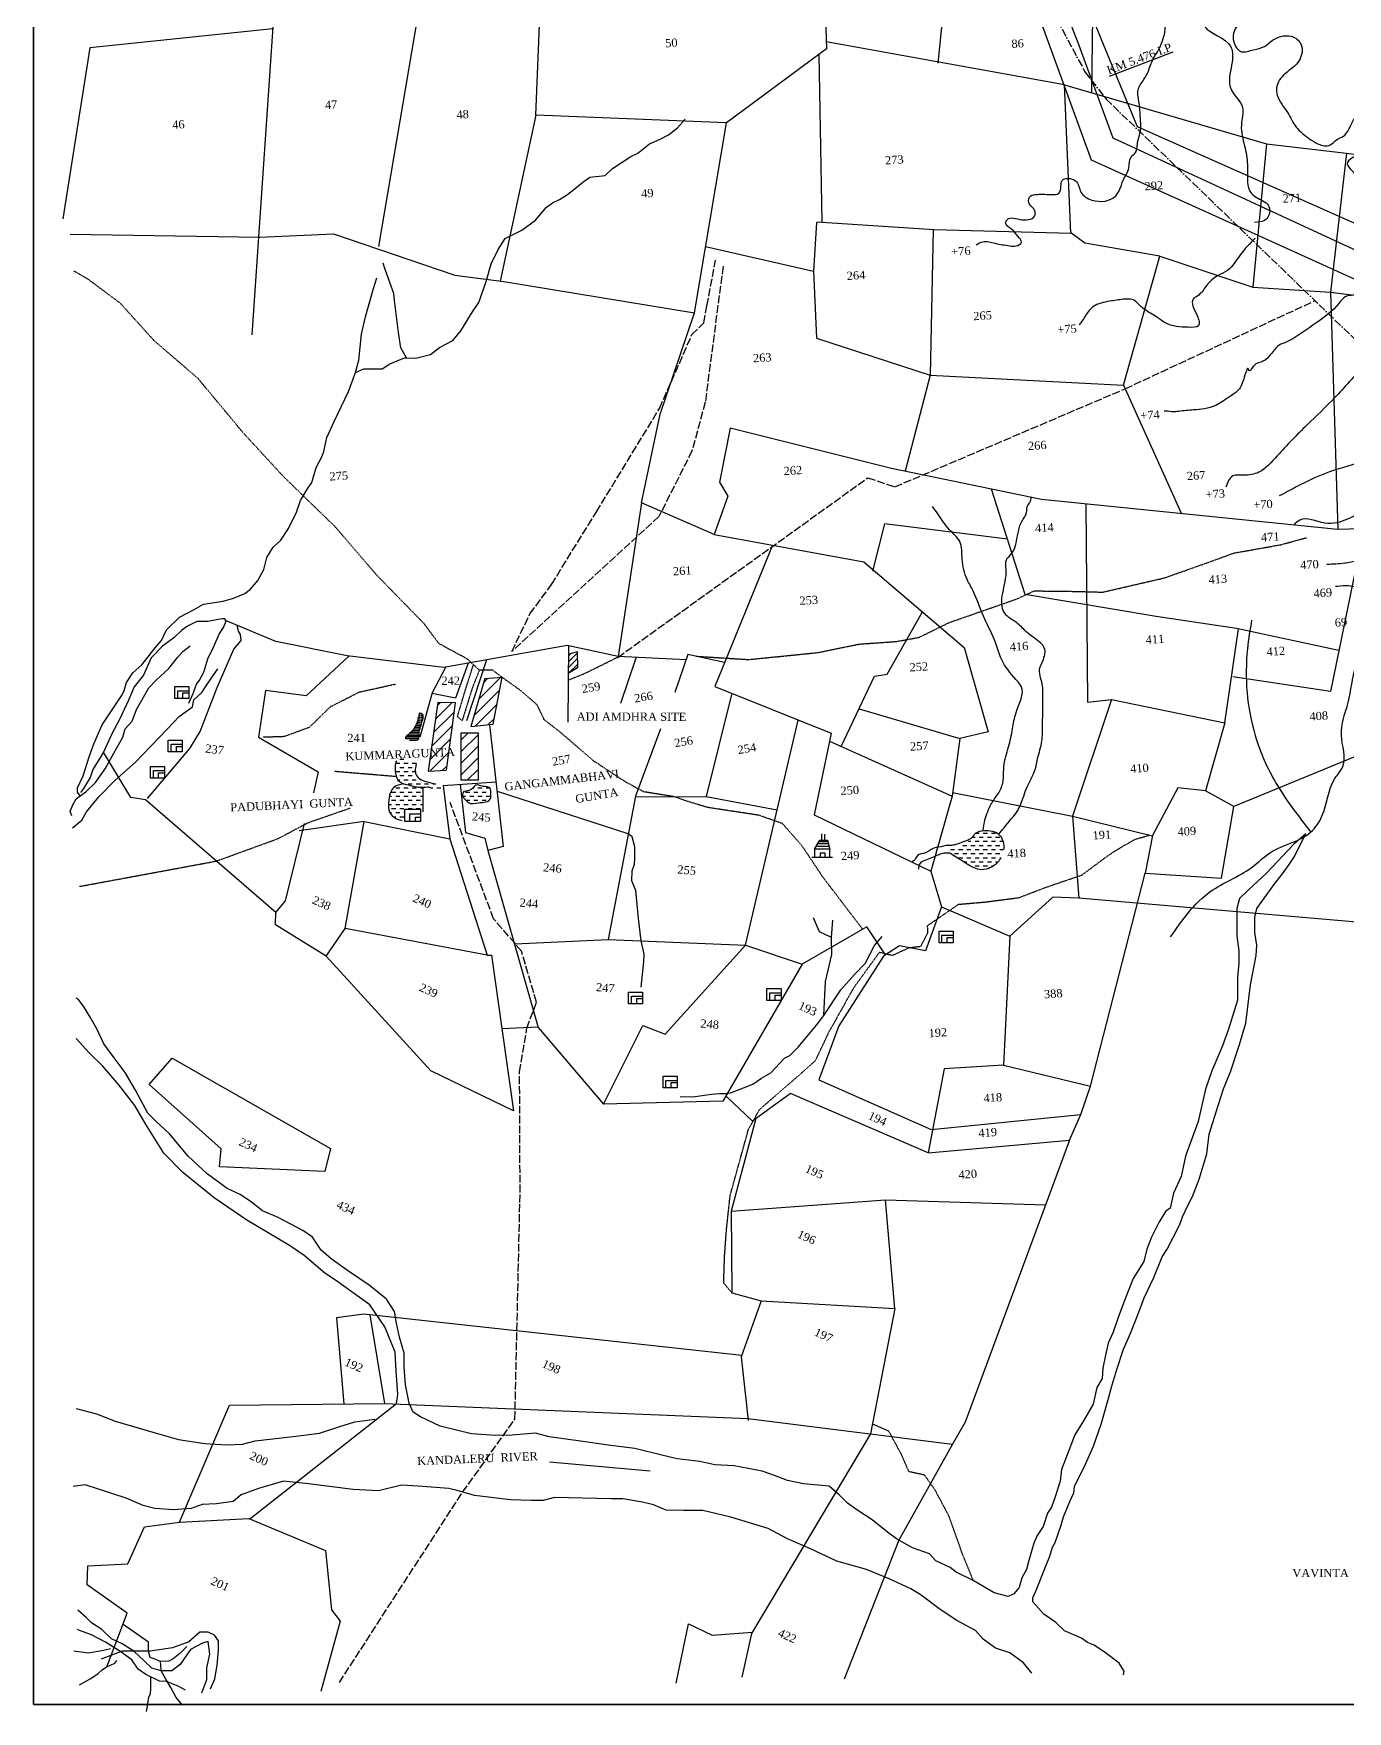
# Model space of a CAD drawing. Header units: millimetres. Extents: x 15 to 732, y 19 to 928.
# Drawn here: x 15 to 415, y 19 to 530 of the extents above; entities that cross this region are included whole.
import ezdxf

# ---------------------------------------------------------------- set-up
doc = ezdxf.new("R2010")
doc.units = ezdxf.units.MM
doc.header["$MEASUREMENT"] = 0
for name, pattern in [('ACAD_ISO02W100', [15, 12, -3]), ('ACAD_ISO07W100', [3, 0, -3]), ('ACAD_ISO11W100', [33, 12, -3, 12, -3, 0, -3])]:
    doc.linetypes.add(name, pattern=pattern)
for name, color, linetype in [('CARTTRACK', 30, 'ACAD_ISO02W100'), ('contour', 31, 'Continuous'), ('NALA', 4, 'Continuous'), ('SQUAREWELL', 5, 'Continuous'), ('SURVEY_BND', 7, 'Continuous'), ('SURVEY_NO', 7, 'Continuous'), ('VILLAGE_AREA', 1, 'Continuous'), ('WATER_BODY', 4, 'Continuous')]:
    doc.layers.add(name, color=color, linetype=linetype)
for name, color, linetype, lineweight in [('FOOTPATH', 150, 'ACAD_ISO07W100', 30), ('ROAD', 1, 'Continuous', 25), ('VILL_UNIT_AREA', 3, 'ACAD_ISO11W100', 25)]:
    doc.layers.add(name, color=color, linetype=linetype, lineweight=lineweight)
doc.styles.get("Standard").update_dxf_attribs({"font": 'times.ttf', "height": 1.3})
doc.dimstyles.get("Standard").update_dxf_attribs({"dimtxt": 1.3, "dimasz": 1, "dimexe": 0.18, "dimexo": 0.0625, "dimgap": 0.09, "dimtad": 0, "dimtih": 1, "dimtoh": 1, "dimdec": 0, "dimzin": 0, "dimdsep": 46, "dimtxsty": 'Standard', "dimcen": 300, "dimclrd": 5, "dimclre": 5, "dimclrt": 4, "dimadec": 0, "dimazin": 0, "dimtfac": 1, "dimtdec": 0, "dimtofl": 0, "dimtmove": 0, "dimatfit": 3, "dimfxl": 0, "dimtolj": 1, "dimtzin": 0, "dimarcsym": 0})

msp = doc.modelspace()

# ---------------------------------------------------------------- hatches: boundary and pattern name
at = {"layer": 'VILLAGE_AREA', "ltscale": 0.2}
h = msp.add_hatch(dxfattribs=at)
h.set_pattern_fill('ANSI31', color=256, scale=10, style=0)
h.paths.add_polyline_path([(180.15, 341.52), (177.53, 340.66), (177.48, 334.81), (180.31, 336.51)])
h = msp.add_hatch(dxfattribs=at)
h.set_pattern_fill('ANSI31', color=256, scale=20, style=0)
h.paths.add_polyline_path([(157.34, 333.69), (152.07, 333.3), (147.84, 318.69), (154.67, 319.43)])
h = msp.add_hatch(dxfattribs=at)
h.set_pattern_fill('ACAD_ISO05W100', color=256, scale=0.1, style=0)
h.set_pattern_definition([(0, (0, 0), (0, 0.5), [2.4, -0.3, 0.05, -0.3, 0.05, -0.3])])
edge = h.paths.add_edge_path()
edge.add_spline(control_points=[(132.15, 322.74), (131.72, 320.53), (131.17, 317.78), (126.51, 314.69), (132.73, 313.69), (131.9, 316.72), (132.43, 318), (132.69, 319.52), (133.27, 320.71), (133.48, 322.53), (132.61, 322.67), (132.15, 322.74)], knot_values=[0, 0, 0, 0, 6.904997, 8.613182, 12.559171, 14.591692, 15.897298, 16.790301, 19.144729, 20.174568, 21.366177, 21.366177, 21.366177, 21.366177], degree=3, periodic=0)
h = msp.add_hatch(dxfattribs=at)
h.set_pattern_fill('ANSI31', color=256, scale=20, style=0)
h.paths.add_polyline_path([(143.17, 325.93), (137.84, 325.97), (134.84, 305.06), (140.41, 305.37)])
h = msp.add_hatch(dxfattribs=at)
h.set_pattern_fill('ANSI31', color=256, scale=20, style=0)
h.paths.add_polyline_path([(150.03, 316.77), (144.93, 316.77), (144.93, 302.32), (150.03, 302.32)])
at = {"layer": 'WATER_BODY', "ltscale": 0.2}
h = msp.add_hatch(dxfattribs=at)
h.set_pattern_fill('DASH', color=256, scale=10, style=0)
edge = h.paths.add_edge_path()
edge.add_spline(control_points=[(139.47, 300.64), (139.38, 300.78), (135.44, 301.67), (131.05, 302.13), (130.88, 306.02), (131.62, 308.25), (128.43, 308.46), (125.6, 309.76), (124.84, 306.93), (124.89, 305.04), (125.25, 303.29), (126.18, 301.34), (128.67, 301.01), (131.55, 299.96), (133.77, 300.12), (135.17, 300.22), (135.9, 299.86), (137.09, 299.28), (139.4, 300.24), (139.49, 300.52)], knot_values=[35.003706, 35.003706, 35.003706, 35.003706, 35.983468, 44.286344, 45.864449, 47.282693, 50.287655, 52.899558, 55.096528, 57.124226, 58.914342, 60.402756, 63.239733, 65.632712, 69.75944, 69.75944, 69.75944, 72.392359, 74.08683, 74.08683, 74.08683, 74.08683], degree=3, periodic=0)
edge.add_line((139.49, 300.52), (139.47, 300.64))
h.paths.add_polyline_path([(109.12, 307.61), (142.98, 309.02), (142.82, 312.86), (108.96, 311.45)], flags=9)
h = msp.add_hatch(dxfattribs=at)
h.set_pattern_fill('DASH', color=256, scale=10, style=0)
edge = h.paths.add_edge_path()
edge.add_spline(control_points=[(145.67, 298.91), (146.71, 299.04), (148.2, 299.21), (149.39, 301.39), (151.16, 300.4), (152.53, 300.44), (154.14, 299.99), (153.9, 298.1), (153.92, 296.11), (151.86, 295.53), (149.8, 295.56), (147.26, 294.89), (146.19, 296.58), (145.18, 297.36), (145.4, 298.26), (145.59, 298.72), (145.67, 298.91)], knot_values=[0, 0, 0, 0, 2.941256, 4.236373, 6.329008, 7.558318, 8.61372, 10.704579, 12.232501, 14.18754, 15.931125, 18.937584, 20.597492, 21.565283, 22.415197, 23.06891, 23.06891, 23.06891, 23.06891], degree=3, periodic=0)
h = msp.add_hatch(dxfattribs=at)
h.set_pattern_fill('DASH', color=256, scale=10, style=0)
edge = h.paths.add_edge_path()
edge.add_spline(control_points=[(133.19, 300.11), (132.46, 300.1), (130.95, 300.18), (129.13, 300.84), (127.82, 301.09), (127.39, 301.22)], knot_values=[41.288047, 41.288047, 41.288047, 41.288047, 43.457824, 45.850803, 47.17531, 47.17531, 47.17531, 47.17531], degree=3, periodic=0)
edge.add_spline(control_points=[(127.39, 301.22), (126.25, 300.99), (124.54, 300.64), (122.98, 298.2), (122.85, 295.66), (122.64, 292.17), (125.15, 290.43), (126.72, 290.17), (127, 290.12)], knot_values=[0, 0, 0, 0, 3.296107, 4.951762, 8.228089, 10.919717, 14.897887, 15.736097, 15.736097, 15.736097, 15.736097], degree=3, periodic=0)
edge.add_line((127, 290.12), (127.76, 290.12))
edge.add_line((127.76, 290.12), (127.76, 293.52))
edge.add_line((127.76, 293.52), (132.53, 293.52))
edge.add_line((132.53, 293.52), (132.53, 292.75))
edge.add_line((132.53, 292.75), (133.19, 292.75))
edge.add_line((133.19, 292.75), (133.19, 300.11))
h = msp.add_hatch(dxfattribs=at)
h.set_pattern_fill('DASH', color=256, scale=10, style=0)
edge = h.paths.add_edge_path()
edge.add_spline(control_points=[(294.07, 282.35), (295.49, 282.39), (298.12, 282.48), (300.24, 284.69), (301.66, 286.75), (303.57, 287.05), (305.71, 287.05), (307.74, 286.7), (309.51, 284.87), (310.23, 282.18), (309.62, 279.4), (308.24, 277.37), (306.64, 276.02), (304.6, 275.08), (302.04, 275.03), (299.87, 276.25), (297.73, 277.45), (295.89, 279.05), (293.71, 279.83), (293.34, 281.75), (293.92, 282.23), (294.07, 282.35)], knot_values=[0, 0, 0, 0, 4.106504, 7.551552, 8.680279, 11.500798, 12.657555, 15.240864, 17.352966, 19.913096, 23.303643, 25.528572, 27.169538, 29.542678, 32.145381, 34.474552, 36.895909, 39.489355, 41.802675, 43.44633, 43.991386, 43.991386, 43.991386, 43.991386], degree=3, periodic=0)

# ---------------------------------------------------------------- linework, layer by layer
at = {"lineweight": 35, "ltscale": 0.2}
msp.add_lwpolyline([(14.8, 928.11), (731.79, 928.11), (731.79, 21.09), (14.8, 21.09)], close=True, dxfattribs=at)
at = {"layer": 'CARTTRACK', "ltscale": 0.2}
for p, q in [((219.69, 446.71), (222.31, 460.61)), ((224.59, 458.77), (219.15, 417.34)), ((218.71, 441.51), (219.69, 446.71)), ((346.94, 421.48), (404.66, 448.28)), ((215.13, 437.94), (218.71, 441.51)), ((205.24, 415.47), (215.13, 437.94)), ((276.87, 391.62), (346.94, 421.48)), ((186.04, 383.99), (205.24, 415.47)), ((219.15, 417.34), (215.13, 402.56)), ((215.13, 402.56), (205.08, 382.58)), ((192.59, 339.73), (268.6, 394.37)), ((268.6, 394.37), (276.87, 391.62)), ((172.4, 361.94), (186.04, 383.99)), ((205.08, 382.58), (160.34, 341.56)), ((165.83, 352.93), (172.4, 361.94)), ((160.34, 341.56), (165.83, 352.93)), ((154.76, 260.2), (141.54, 295.56)), ((163.24, 250.35), (154.76, 260.2)), ((167.82, 234.8), (163.24, 250.35)), ((164.91, 226.88), (167.82, 234.8)), ((162.68, 213.56), (164.91, 226.88)), ((162.83, 176.89), (162.68, 213.56)), ((161.25, 107.91), (162.83, 176.89)), ((145.34, 85.7), (161.25, 107.91)), ((107.84, 27.8), (145.34, 85.7))]:
    msp.add_line(p, q, dxfattribs=at)
at = {"layer": 'contour', "ltscale": 0.2}
for points in [[(301.62, 465.23), (303.61, 466.23), (307.36, 465.73), (311.79, 464.98), (313.72, 464.92), (315.35, 466.04), (314.29, 467.91), (312.35, 470.03), (310.54, 471.97), (310.98, 472.9), (315.6, 472.9), (319.53, 474.4), (319.09, 476.21), (317.59, 478.14), (318.22, 480.14), (319.65, 480.57), (324.27, 480.57), (326.71, 480.95), (327.39, 483.07), (327.71, 484.81), (331.82, 484.75), (333.45, 481.32), (336.82, 478.89), (344.08, 480.22), (345.21, 482.03), (346.33, 484.9), (348.02, 488.7), (348.7, 491.95), (350.08, 493.32), (350.64, 495.94), (351.63, 500.29), (351.51, 504.4), (351.2, 508.45), (350.82, 512.2), (352.63, 515.63), (353.88, 517.93), (355.45, 521.85), (356.76, 524.03), (357.89, 526.34), (358.63, 528.46), (359.07, 531.51), (355.26, 535.51), (352.71, 538.5), (351.27, 541.55), (351.33, 542.8), (351.84, 549.72), (350.65, 552.15), (349.4, 555.52), (348.03, 557.89), (346.28, 561.69), (346.47, 564.25), (347.59, 566.87), (349.4, 569.36), (351.52, 571.11), (353.08, 572.36), (353.08, 573.48), (350.96, 576.41), (350.39, 578.32), (350.39, 580.75), (350.95, 582.56), (352.58, 582.74), (352.64, 584.86), (351.08, 587.36), (347.39, 591.48), (345.46, 594.97), (346.08, 600.93), (347.64, 601.87), (348.45, 602.74)], [(367.35, 568.71), (363.76, 564.62), (363.76, 560.28), (369.34, 555.95), (374.42, 555.45), (380.87, 550.87), (380.87, 544.06), (376.8, 540.77), (374.07, 536.07), (371.1, 532.35), (378.41, 526.53), (379.05, 512.85), (382.64, 507.03), (382.27, 501.7), (383.26, 495.38), (384.13, 489.69), (384.13, 485.35), (384.75, 481.76), (388.32, 478.91), (390.2, 477.67), (390.58, 474.08), (389.34, 472.72), (386.24, 472.1)], [(383.42, 539.07), (381.42, 532.9), (379.76, 528.47), (382.29, 524.04), (385.94, 524.64), (389.33, 525.6), (391.77, 527.51), (394.2, 528.64), (397.51, 528.73), (400.38, 526.38), (399.86, 521.34), (395.6, 517.34), (392.99, 513.17), (393.17, 510.78), (396.39, 505.48), (399, 501.04), (403, 497.57), (405.7, 495.92), (409.26, 495.65), (411.26, 497.22), (413.35, 498.35), (414.66, 499.83), (416.31, 503.13), (417.27, 504.17), (419.35, 502.61), (419.88, 495.39), (416.92, 492.26), (414.57, 490.35), (417.54, 486.32), (421.55, 482.49), (426.24, 481.8), (429.46, 481.89), (431.55, 482.58), (434.84, 483.81), (437.64, 484.58), (441.99, 484.75), (443.9, 481.02), (438.08, 475.54), (436.37, 473.07), (436.45, 470.2), (437.76, 466.46), (432.99, 461.67), (430.8, 460.2), (428.71, 456.03), (422.88, 450.9), (419.75, 451.16), (417.57, 450.21), (413.9, 449.47), (411.9, 447.38), (405.81, 442.08), (398.5, 437.04), (396.07, 435.73), (393.8, 434.69), (391.19, 431.91), (388.85, 429.82), (385.97, 428.35), (384.58, 427.04), (384.46, 427.44), (382.98, 424.4), (381.15, 420.83), (378.63, 419.01), (374.46, 416.4), (371.06, 415.36), (367.76, 415.01), (363.23, 414.57), (361.49, 414.4), (359.49, 414.66), (358.8, 414.66)], [(386.44, 467.28), (381.8, 462.03), (378.07, 457.47), (375.19, 455.91), (371.73, 452.95), (369.29, 449.99), (367.62, 448.77), (368.83, 443.75), (369.22, 440.64), (366.1, 440.18), (362.52, 440.41), (358.94, 441.62), (356.2, 443.52), (354.07, 444.74), (352.32, 446.03), (351.1, 447.1), (349.81, 448.31), (347.98, 448.77), (346.31, 448.69), (342.2, 448.09), (337.24, 446.48), (334.88, 443.74), (333.74, 441.99), (332.9, 440.93)], [(473.55, 456.97), (471.53, 455.33), (466.27, 454.69), (461.68, 454.1), (460.27, 453.78), (456.01, 451.21), (452.93, 448.6), (450.6, 445.63), (447.61, 442.93), (443.6, 439.86), (434.95, 434.76), (431.52, 433.27), (425.92, 433.05), (419.64, 428.57), (410.67, 418.77), (402.29, 410.47), (393.17, 401.05), (387.57, 396.06), (382.94, 395.16), (379.65, 394.94), (377.56, 391.5)], [(507.21, 428.44), (499.82, 423.57), (494.55, 419.75), (490.26, 413.9), (487.02, 410.17), (482.33, 408.32), (479.63, 408.91), (477.85, 412.47), (477.39, 416.49), (474.69, 419.79), (472.71, 422.42), (470.33, 426.83), (466.44, 427.89), (459.36, 423.04), (450.19, 417.83), (441.29, 417.11), (432.9, 411.7), (421.08, 400.33), (410.6, 396.7), (398.78, 391.49), (393.83, 388.85)], [(514.42, 414.77), (498.97, 408.08), (495.06, 402.87), (494.69, 393.29), (499.26, 386.74), (504.47, 382.28), (504.57, 379.49), (501.4, 377.07), (495.72, 381.54), (485.58, 386.84), (473.66, 390.46), (467.15, 394.28), (459.98, 395.67), (456.26, 395.39), (443.19, 393.99), (436.12, 394.54), (432.02, 395.01), (420.84, 385.7), (414.6, 381.79), (407.71, 380.59), (400.04, 381.52), (398.25, 379.99)], [(408.31, 368.12), (413.73, 368.47), (417.55, 369.19), (421, 370.31), (423.6, 372.1), (425.27, 373.14), (428.04, 373.54), (430.23, 373.14), (433.4, 369.91), (436.58, 366.51), (439.46, 365.01), (440.67, 365.88), (443.5, 367.89), (446.44, 369.56), (451, 371.7), (457.88, 374.07), (461.11, 373.21), (468.67, 370.62), (472.97, 368.87), (477.12, 364.43), (479.89, 363.74), (481.39, 363.57), (483.46, 365.07), (484.62, 365.99), (488.83, 362.88), (497.02, 359.36), (503.62, 359.18), (508.12, 358.94), (512.45, 359.75), (512.39, 360.9), (511.18, 362.4), (509.74, 364.42), (510.89, 366.49), (513.31, 368.74), (517.01, 371.72), (518.22, 373.1), (518.8, 376.15), (519.38, 378.75), (520.47, 380.71), (522.26, 381.63), (524.8, 382.32), (527.22, 383.41), (527.51, 385.26), (528.15, 387.56)], [(360.76, 254.68), (372.83, 268.44), (385.24, 275.72), (391.73, 280.72), (403.34, 286.53), (406.78, 291.39), (410.76, 302.88), (413.15, 306.52), (412.7, 316.07), (414.75, 325.97), (417.14, 337), (418.4, 340.37), (422.49, 355.05), (427.45, 364.08), (429.45, 369.35), (430.91, 375.17), (431.65, 379.27)], [(536.72, 367.4), (532.77, 365.49), (521.29, 361.5), (516.73, 357.6), (522.18, 348.73), (524.96, 344.38), (524.8, 336.49), (524.88, 332.43), (522.36, 329.82), (518.53, 327.46), (513.8, 320.43), (510.38, 318.89), (506.72, 319.95), (502.08, 322.47), (495.32, 325.97), (491.82, 327.35), (489.54, 329.06), (490.44, 332.64), (491.09, 335.32), (490.03, 338.17), (488.07, 340.04), (482.52, 342.69), (478.36, 344.48), (477.14, 347), (476, 350.82), (473.32, 354.89), (471.2, 357.82), (467.45, 358.96), (460.94, 360.58), (456.59, 362.24), (450.98, 362.73), (445.85, 355.65), (438.84, 349.63), (433.47, 349.21), (429.53, 353.28), (422.29, 358.16), (416.91, 361.17), (410.89, 361.25)], [(385.4, 351.09), (384.13, 342.37), (386.49, 315.93), (392.86, 301.38), (403.41, 286.59)]]:
    msp.add_spline(points, degree=3, dxfattribs=at)
at = {"layer": 'FOOTPATH', "ltscale": 0.01}
for points in [[(267.07, 257.01), (255.1, 272.66), (248.56, 282.46), (242.64, 289.15), (235.48, 291.68), (219.87, 294.06), (213.82, 295.89), (209.7, 297.33), (200.43, 298.82), (194.76, 301.91), (185.15, 308.26), (174.65, 317.3), (170.18, 320.73), (168.04, 325.28), (163.06, 329.57), (157.34, 333.69), (154.47, 335.83), (150.43, 335.83), (146.82, 339.2), (138.15, 343.91), (133.6, 350), (119.33, 364.63), (106.61, 379.43), (90.9, 394.69), (78.61, 408.03), (64.87, 424.58), (51.38, 436.21), (41.25, 447.45), (31.18, 454.95), (27.06, 457.26)], [(216.39, 340.08), (232.38, 339.07), (253.56, 341.21), (265.97, 343.77), (277.32, 344.56), (284.22, 345.83), (293.42, 350.34), (313.93, 357.5), (319.24, 359.96), (331.24, 359.82), (340.12, 359.58), (358.92, 363.94), (371.7, 368.46), (379.99, 371.47), (394.27, 374.01), (402.05, 376.15)], [(150.43, 335.83), (148.33, 330.57), (145.2, 320.45), (143.78, 321.7), (145.94, 328.98), (148.63, 337.51)], [(177.46, 332.81), (182.76, 334.98), (188.14, 337.62), (193, 340.03)], [(84.51, 315.49), (91.14, 315.72), (98.79, 318.51), (105.12, 324.71), (113.9, 329.18), (124.93, 331.61)], [(125.28, 303.43), (106.4, 305)], [(28.83, 270.04), (54.83, 274.85), (70.42, 277.74), (89.31, 284.64), (98.35, 289.45), (111.17, 293.89)], [(227.24, 146.36), (224.77, 149.34), (225.05, 157.58), (225.62, 165.53), (226.74, 175.96), (232.31, 196.08), (235.73, 202.19), (246.7, 211.71), (252.71, 217.04), (256.86, 225.79), (264.35, 239.19), (272.21, 250.02), (276.14, 249.06), (281.15, 251.38), (284.79, 251.84), (286.87, 255.88), (286.82, 258.12), (296.26, 264.6), (304.12, 265.27), (314.62, 266.62), (322.62, 269.7), (333.79, 273.52), (341.96, 279.61), (346.23, 282.3), (350.16, 284.44), (354.35, 285.61)], [(300.7, 58.86), (297.48, 66.75), (293.27, 78.56), (289.06, 86.4), (285.89, 90.89), (281.12, 91.94), (278.85, 97.2), (275.04, 104.24), (270.02, 106.43)]]:
    msp.add_lwpolyline(points, dxfattribs=at)
at = {"layer": 'NALA', "ltscale": 0.2}
for p, q in [((152.07, 333.3), (157.34, 333.69)), ((134.84, 305.06), (140.41, 305.37)), ((49.79, 40.08), (42.03, 45.47))]:
    msp.add_line(p, q, dxfattribs=at)
for points in [[(28.99, 297.6), (28.18, 298.69), (28.18, 300.06), (29.92, 303.72), (31.69, 309.42), (33.1, 313.45), (35.64, 319.24), (39.49, 325.03), (41.81, 328.37), (42.39, 329.6), (43.1, 332.04), (44.97, 335.07), (47.75, 337.45), (51.82, 342.65), (53.75, 344.91), (55.24, 348.06), (59.23, 351.99), (61.36, 353.08), (63.62, 354.31), (66.46, 355.92), (72.52, 356.82), (75.68, 357.78), (79.1, 359.17), (80.84, 360.46), (83.03, 363.16), (84.9, 366.44), (85.81, 370.11), (87.74, 373.27), (90, 375.39), (92.33, 378.91), (94.78, 383.93), (96.07, 387.47), (97.94, 390.76), (99.42, 392.95), (100.79, 397.5), (102.59, 400.97), (103.17, 402.33), (104.01, 406.64), (106.27, 411.47), (110.65, 420.68), (112.72, 426.39), (115.24, 427.49), (119.04, 427.55), (120.91, 427.55), (123.23, 429.1), (127.62, 430.9), (131.16, 430.77), (135.61, 431.87), (138.32, 433.99), (142.38, 436.18), (144.77, 439.08), (148.32, 444.92), (150.32, 447.69), (152.51, 454.06), (153.99, 459.53), (156.19, 463.85), (158.25, 467.2), (163.36, 469.68), (167.48, 472.77), (170.9, 476.76), (172.71, 478.05), (174.83, 479.02), (176.96, 480.37), (178.7, 481.66), (181.93, 484.3), (184.05, 485.84), (188.73, 486.39), (190.92, 488.52), (193.88, 490.45), (196.53, 492.12), (198.65, 493.15), (202.2, 496.05), (205.49, 497.4), (207.94, 498.69), (210.71, 500.82), (213.1, 503.52)], [(128.22, 430.88), (126.55, 433.96), (125.84, 438.64), (124.57, 448.29), (124.46, 450.49), (123.19, 453.79), (121.6, 458.41), (121.16, 459.73)], [(112.72, 426.39), (113.75, 430.22), (114.61, 438.12), (115.78, 443.39), (116.69, 446.6), (118.24, 451.99), (119.26, 455.19)], [(62.08, 325.81), (63.32, 328.76), (64.38, 331.53), (65.21, 332.6), (66.63, 335.19), (67.81, 339.26), (69.64, 343.03), (71.3, 346.84), (72.6, 348.79), (73.3, 350.56), (73.13, 351.44), (72.3, 351.44), (70.94, 351.26), (67.81, 350.67), (66.81, 350.67), (64.51, 350.67), (61.67, 349.26), (59.84, 347.9), (57.47, 345.65), (54.06, 343.13), (50.59, 339.62), (48.22, 334.35), (45.41, 330.8), (43.8, 326.92), (40.98, 320.86), (38.7, 316.69), (36.05, 310.92), (32.82, 305.63), (32.03, 303.15), (29.96, 299.78), (29.13, 298.63)], [(26.4, 291.56), (25.95, 292.97), (26.81, 295.03), (27.77, 296.69), (28.99, 297.6), (30.7, 298.83), (33.6, 301.64), (36.58, 305.77), (39.24, 310.59), (42.01, 315.43), (42.71, 318.03), (44.78, 320.3), (46.11, 323.88), (49.83, 330.49), (52.23, 332.85), (55.92, 336.31), (58.57, 339.66), (60.22, 341.48), (62.46, 343.29)], [(26.63, 287.87), (29.52, 290.23), (30.94, 292.77), (34.71, 297.31), (39.56, 302.26), (45.82, 307.87), (50.49, 312.68), (55.51, 317.99), (59.11, 321.71), (63.13, 324.65), (63.55, 326.76), (66.03, 329), (67.27, 331.12), (69.22, 333.95), (70.88, 336.25)], [(401.93, 286.05), (398.22, 282.84), (389.88, 274.1), (384.47, 269.04), (381.71, 266.4), (380.87, 263.33), (380.93, 254.95), (381.55, 250.45), (381.55, 246.68), (381.09, 242.3), (381.15, 235.39), (378.33, 226.61), (376.58, 221.52), (373.26, 213.93), (371.4, 208.3), (369.09, 198.47), (365.26, 187.9), (363.97, 181.77), (361.6, 176.73), (360.64, 172.11), (359.24, 171.1), (357.15, 167.78), (354.95, 163.31), (353.49, 159.66), (352.58, 155.89), (349.32, 150.77), (346.72, 144.04), (344.75, 138.87), (343.29, 134.37), (341.71, 131), (340.92, 127.42), (340.13, 123.48), (339.91, 120.28), (338.33, 117.58), (337.15, 112.49), (334.22, 107.37), (331.57, 103.1), (329.26, 97.04), (327.57, 92.6), (327.12, 89.06), (325.65, 84.28), (324.52, 81.15), (323.34, 79.29), (321.99, 75.3), (320.18, 72.49), (319.17, 70.18), (317.64, 64.87), (316.86, 62.17), (315.51, 59.64), (314.66, 56.72), (313.03, 54.81), (311.28, 53.91), (307.06, 55.03), (300.7, 58.86), (295.52, 61.39), (293.66, 62.79), (289.29, 64.84), (287.43, 66.98), (282.19, 68.78), (277.35, 71.48), (274.65, 73.56), (269.97, 77.27), (265.24, 80.31), (262.43, 82.33), (259.89, 84.86), (256.91, 87.56), (249.05, 88.27), (244.15, 89.28), (240.21, 90.8), (236.49, 92.09), (227.93, 93.67), (222.13, 94.06), (217.52, 95.07), (210.62, 95.87), (205.95, 96.94), (197.78, 98.97), (189.67, 99.98), (181.17, 101.27), (171.71, 102.51), (167.54, 103.69), (160.31, 103.02), (155.46, 102.9), (148.09, 103.47), (144.3, 104.33), (138.56, 105.79), (132.48, 108.61), (130.34, 110.07), (129.1, 112.77), (127.92, 118.33), (127.58, 123.72), (127.58, 127.99), (126.12, 132.83), (125.27, 137.16), (124.6, 140.65), (122.17, 144.4), (116.87, 148.68), (110.29, 153.18), (105.39, 156.72), (102.29, 159.31), (99.67, 163.28), (96.75, 165.31), (89.2, 169.24), (84.47, 171.27), (81.15, 173.91), (77.64, 176.3), (73.7, 178.15), (67.67, 182.59), (61.87, 187.94), (56.13, 194.74), (52.12, 198.49), (49.58, 201.08), (45.81, 208.05), (42.66, 213.4), (39.32, 217.83), (36.22, 222.16), (34.08, 226.72), (32.06, 230.21), (30.25, 233.24), (28.51, 235.6), (27.78, 236.05)], [(199.67, 239.4), (200.43, 247.07), (200.59, 249.4), (199.71, 253.43), (198.82, 260.28), (198.02, 268.78), (196.81, 271.68), (196.97, 274.74), (197.61, 276.83), (197.77, 278.52), (197.77, 282.07), (196.97, 285.13), (195.68, 286.02)], [(346.37, 30.11), (346.67, 31.18), (345.06, 33.67), (340.91, 36.83), (337.49, 39.13), (335.44, 39.91), (333.59, 41.32), (328.49, 43.55), (325.8, 45.99), (322.19, 48.57), (319.7, 51.35), (318.83, 52.37), (318.87, 53.59), (319.9, 56.13), (322.73, 63.02), (324.05, 66.19), (324.83, 68.97), (325.66, 70.39), (327.37, 75.34), (328.2, 78.17), (330.1, 82.85), (331.28, 85.48), (331.47, 87.38), (334.85, 94.24), (337.29, 99.71), (339.68, 106.73), (342.22, 115.73), (342.76, 117.68), (344.32, 122.75), (346.42, 129.21), (348.67, 134.32), (351.11, 140.46), (352.67, 144.79), (355.65, 151.03), (358.19, 157.32), (359.7, 159.66), (363.56, 167.19), (364.34, 169.53), (365.9, 172.7), (367.42, 175.72), (369.47, 180.92), (371.77, 188.62), (372.45, 194.66), (375.28, 203.67), (376.8, 208.4), (378.95, 213.6), (381.73, 221.94), (383.59, 228.45), (385.05, 240.05), (386.77, 249.06), (387.01, 252.13), (386.42, 256.03), (386.42, 260.66), (386.96, 263.34), (389.8, 267.29), (392.48, 270.94), (394.77, 273.87), (396.87, 276.7), (398.49, 279.15), (400.05, 282.46), (401.93, 286.05)], [(257.58, 254.52), (253.91, 256.19), (252.07, 260.52), (252.07, 260.52)], [(255.22, 230.79), (255.74, 241.14), (257.66, 249.3), (257.58, 254.52), (257.99, 259.77)], [(211.5, 206.13), (215.35, 206.03), (221.06, 206.81), (223.54, 207.01), (225.88, 207.01), (227.12, 207.27), (230.78, 208.7), (233.68, 209.84), (236.3, 211.71), (239.1, 213.27), (243.24, 217.8), (244.87, 218.61), (245.53, 219.2), (247.4, 221.15), (253.03, 227.77), (255.22, 230.79), (260.44, 238.53), (264.56, 243.27), (267.85, 246.6), (269.31, 249.47), (270.66, 252.07), (273.01, 254.78)], [(125.24, 112.68), (125.64, 115.38), (125.1, 122.59), (124.82, 128.34), (121.72, 136.01), (117.15, 142.67), (106.63, 150.2), (103.43, 152.39), (97.12, 157.68), (92.65, 160.79), (79.72, 168.5), (69.76, 175.25), (60.25, 183.01), (54.41, 188.85), (48.82, 197.78), (45.62, 203.35), (40.77, 209.64), (35.93, 215.3), (31.73, 219.41), (27.8, 223.79)], [(27.75, 111.12), (33.97, 109.52), (39.63, 107.35), (51.79, 103.79), (58.86, 101.77), (66.89, 100.51), (73.4, 100.09), (78.36, 100.3), (82.18, 101.35), (93.78, 102.68), (101.82, 103.65), (107.97, 105.68), (112.59, 107.07), (118.6, 107.91)], [(318.55, 30.59), (316.01, 33.77), (311.8, 36.78), (307.5, 38.21), (303.69, 40.99), (301.38, 43.61), (295.66, 46.63), (290.65, 49.96), (284.85, 54.33), (281.67, 56.31), (275.15, 59.36), (268.24, 62.19), (259.22, 64.7), (251.15, 68.42), (244.19, 71.54), (238.34, 74.6), (226.99, 78.13), (218.42, 80.08), (212.51, 80.08), (207.28, 80.19), (203.38, 81.8), (200.04, 82.69), (194.08, 83.69), (190.41, 83.69), (173.29, 84.08), (169.84, 83.13), (166.27, 83.19), (159.87, 83.36), (149.01, 84.64), (143.66, 86.19), (141.1, 86.8), (131.82, 87.55), (126.76, 87.78), (119.74, 86.11), (112.05, 86.55), (98.47, 88.28), (90.89, 89), (83.29, 86.77), (77.95, 84.88), (75.55, 82.83), (70.49, 82.16), (66.14, 81.94), (62.72, 80.77), (57.49, 80.32), (51.75, 80.77), (48.19, 81.6), (42.96, 83.88), (34.6, 86.66), (30.48, 87.89), (26.86, 87.44)], [(66.03, 24.64), (67.51, 28.7), (67.51, 32.24), (68.46, 36.39), (67.94, 40.29), (66.2, 39.74), (62.51, 37.79), (59.37, 33.21), (56.91, 31.3), (53.59, 31.3), (50.79, 32.15), (48.5, 34.36), (45.34, 37.35), (41.73, 39.58), (38.5, 41.11), (35.57, 43.86), (32.43, 45.98), (30.82, 47.55), (28.31, 49.8)], [(61.08, 25.48), (58.77, 26.63), (55.3, 28.05), (53.15, 28.15), (49, 30.25), (46.64, 31.88), (44.75, 34.71), (41.06, 37.35), (36.65, 40.03), (32.4, 42.33), (28.82, 43.64), (28.14, 43.96)], [(68.63, 25.86), (69.93, 28.89), (70.62, 33.03), (71.05, 37.61), (71.05, 40.46), (69.84, 42.19), (67.94, 43.14), (65.43, 43.05), (62.06, 40.12), (57.04, 38.3), (50.29, 37.35), (46.23, 37.35), (41.73, 37.35), (35.42, 34.93)], [(27.09, 37.4), (31.5, 36.83), (36.12, 37.67), (38.23, 38.14)], [(61.45, 38.77), (59.35, 36.57), (57.25, 34.94), (55.93, 34.26), (53.46, 34.18), (51.47, 34.94), (50.31, 35.41), (50.31, 35.41), (49.74, 37.35), (49.74, 38.61), (49.74, 39.29), (49.79, 40.08)], [(28.82, 27.07), (31.98, 28.85), (34.34, 30.37), (35.76, 31.69), (36.91, 32.47), (38.17, 33.05), (39.49, 33.68), (40.17, 34.52)], [(60.13, 20.86), (58.24, 23.22), (56.56, 26.21), (55.04, 28.78), (53.59, 31.3), (53.52, 33.19), (53.46, 34.18)], [(49.21, 18.97), (49.53, 21.33), (49.89, 23.28), (50.42, 24.48), (50.52, 25.9), (50.52, 27.52), (50.49, 29.5)]]:
    msp.add_lwpolyline(points, dxfattribs=at)
for points in [[(308.44, 285.9), (312.83, 291.22), (314.35, 293.28), (314.95, 294.57), (315.81, 296.78), (316.8, 299.58), (319.6, 305.91), (320.3, 308.95), (321.59, 314.26), (321.76, 319.14), (321.88, 322.52), (321.88, 327.19), (321.7, 331.62), (321, 336.58), (321.82, 338.44), (322.23, 339.78), (322.58, 341.18), (322.11, 343.05), (320.77, 344.5), (316.74, 347.6), (313.94, 350.28), (311.19, 352.15), (310.32, 353.14), (310.72, 366.37), (310.83, 369.46), (312.49, 371.45), (313.64, 374.13), (314.34, 377.63), (315.45, 381.11), (316.91, 383.79), (317.32, 386.01), (318.02, 387), (318.31, 388.4)], [(303.72, 287), (304.26, 290.25), (305.1, 292.76), (306.83, 296.17), (308.93, 299.34), (309.89, 302.93), (310.01, 306.52), (311.45, 312.5), (312.64, 318), (313.72, 322.91), (315.28, 330.92), (314.32, 332.3), (309.77, 338.17), (307.14, 345.1), (303.78, 352.28), (300.67, 359.94), (298.88, 363.4), (297.32, 369.58), (296.6, 374.96), (293.49, 378.55), (289.89, 383.45), (288.34, 385.61)]]:
    msp.add_spline(points, degree=3, dxfattribs=at)
at = {"layer": 'ROAD', "ltscale": 0.2}
for p, q in [((288.08, 641.5), (332.49, 526.85)), ((296.72, 634.72), (339.53, 528.1)), ((336.72, 491.06), (313.19, 555.42)), ((332.49, 526.85), (343.22, 497.82)), ((339.53, 528.1), (350.58, 501.23)), ((350.58, 501.23), (463.22, 451.12)), ((343.22, 497.82), (499.07, 425.72)), ((378.83, 471.98), (336.72, 491.06)), ((490.31, 421.47), (378.83, 471.98))]:
    msp.add_line(p, q, dxfattribs=at)
at = {"layer": 'SQUAREWELL', "ltscale": 0.2}
for p, q in [((58.66, 329.58), (62.04, 329.58)), ((58.66, 327.26), (58.66, 329.58)), ((60.26, 328.9), (62.04, 328.9)), ((60.26, 327.26), (60.26, 328.9)), ((56.68, 313.29), (60.06, 313.29)), ((56.68, 310.97), (56.68, 313.29)), ((58.28, 312.61), (60.06, 312.61)), ((58.28, 310.97), (58.28, 312.61)), ((51.25, 305.27), (54.63, 305.27)), ((51.25, 302.95), (51.25, 305.27)), ((52.85, 304.59), (54.63, 304.59)), ((52.85, 302.95), (52.85, 304.59)), ((129.27, 292.09), (132.53, 292.09)), ((129.27, 289.74), (129.27, 292.09)), ((131.03, 291.13), (132.53, 291.13)), ((131.03, 289.74), (131.03, 291.13)), ((291.17, 255.16), (294.55, 255.16)), ((291.17, 252.85), (291.17, 255.16)), ((292.77, 254.48), (294.55, 254.48)), ((292.77, 252.85), (292.77, 254.48)), ((196.73, 236.61), (200.11, 236.61)), ((196.73, 234.29), (196.73, 236.61)), ((198.33, 235.93), (200.11, 235.93)), ((198.33, 234.29), (198.33, 235.93)), ((238.84, 237.64), (242.22, 237.64)), ((238.84, 235.32), (238.84, 237.64)), ((240.44, 236.96), (242.22, 236.96)), ((240.44, 235.32), (240.44, 236.96)), ((207.2, 211), (210.58, 211)), ((207.2, 208.69), (207.2, 211)), ((208.8, 210.32), (210.58, 210.32)), ((208.8, 208.69), (208.8, 210.32))]:
    msp.add_line(p, q, dxfattribs=at)
for points in [[(57.78, 330.86), (62.04, 330.86), (62.04, 327.26), (57.78, 327.26)], [(55.8, 314.57), (60.06, 314.57), (60.06, 310.97), (55.8, 310.97)], [(50.37, 306.55), (54.63, 306.55), (54.63, 302.95), (50.37, 302.95)], [(127.76, 293.52), (132.53, 293.52), (132.53, 289.74), (127.76, 289.74)], [(290.29, 256.44), (294.55, 256.44), (294.55, 252.85), (290.29, 252.85)], [(195.85, 237.89), (200.11, 237.89), (200.11, 234.29), (195.85, 234.29)], [(237.95, 238.92), (242.22, 238.92), (242.22, 235.32), (237.95, 235.32)], [(206.32, 212.29), (210.58, 212.29), (210.58, 208.69), (206.32, 208.69)]]:
    msp.add_lwpolyline(points, close=True, dxfattribs=at)
at = {"layer": 'SURVEY_BND', "ltscale": 0.2}
for p, q in [((290.06, 520.55), (296.29, 582.47)), ((89.36, 557.46), (81.18, 437.89)), ((255.28, 547.83), (256.01, 524.93)), ((87.65, 531.01), (31.95, 525.25)), ((131.63, 534.61), (119.77, 464.73)), ((167.59, 504.76), (168.79, 534.6)), ((336.98, 534.83), (336.64, 511.53)), ((328.46, 513.91), (255.95, 527)), ((31.95, 525.25), (23.66, 473.14)), ((256.01, 524.93), (225.58, 502.43)), ((253.77, 523.26), (254.63, 472.2)), ((330.41, 468.87), (328.46, 513.91)), ((328.46, 513.91), (389.97, 496.02)), ((167.59, 504.76), (156.79, 454.25)), ((225.58, 502.43), (167.59, 504.76)), ((215.86, 444.59), (225.58, 502.43)), ((389.97, 496.02), (385.76, 452.37)), ((389.97, 496.02), (414.29, 493.12)), ((414.29, 493.12), (409.41, 450.82)), ((414.29, 493.12), (435.4, 490.57)), ((253.05, 472.11), (252.15, 457.24)), ((254.63, 472.2), (253.05, 472.11)), ((254.63, 472.2), (288.85, 469.95)), ((288.53, 469.98), (287.55, 425.58)), ((288.85, 469.95), (330.53, 468.78)), ((25.99, 468.48), (83.61, 467.58)), ((83.61, 467.58), (106.05, 468.66)), ((106.05, 468.66), (142.95, 456.08)), ((219.24, 464.74), (252.15, 457.28)), ((334.64, 465.73), (330.41, 468.87)), ((357.52, 461.83), (334.64, 465.73)), ((346.45, 422.56), (357.52, 461.83)), ((357.52, 461.83), (385.76, 452.37)), ((142.95, 456.08), (157.85, 454.1)), ((252.15, 457.24), (252.97, 436.87)), ((157.85, 454.1), (215.86, 444.59)), ((385.76, 452.37), (409.41, 450.82)), ((409.41, 450.82), (411.63, 378.65)), ((409.41, 450.82), (431.8, 448.05)), ((205.44, 413.77), (215.86, 444.59)), ((252.97, 436.87), (287.55, 425.58)), ((287.55, 425.58), (279.99, 396.36)), ((287.55, 425.58), (346.45, 422.56)), ((346.45, 422.56), (364.06, 383.44)), ((199.73, 386.76), (205.44, 413.77)), ((226.74, 409.52), (223.46, 393.08)), ((275.87, 397.21), (226.74, 409.52)), ((321.42, 387.75), (275.87, 397.21)), ((226.07, 388.78), (221.86, 377.13)), ((223.46, 393.08), (226.07, 388.78)), ((316.5, 358.84), (306.3, 390.89)), ((199.73, 386.76), (192.66, 340.04)), ((221.86, 377.13), (199.73, 386.76)), ((411.51, 378.64), (321.42, 387.75)), ((334.99, 386.38), (335.43, 326.06)), ((273.74, 380.32), (270.08, 365.94)), ((311.14, 375.69), (273.74, 380.32)), ((419.54, 378.89), (409.38, 329.38)), ((461.65, 380.19), (411.51, 378.64)), ((221.86, 377.13), (267.46, 368.83)), ((239.67, 373.88), (222.09, 330.9)), ((267.46, 368.83), (297.9, 342.77)), ((356.36, 352.19), (316.5, 358.84)), ((274.56, 334.66), (285.31, 353.55)), ((88.51, 344.59), (73.22, 351)), ((77.17, 347.68), (76.75, 349.52)), ((77.77, 346.73), (77.17, 347.68)), ((380.81, 348.56), (356.36, 352.19)), ((377.2, 319.81), (381.41, 348.43)), ((411.94, 341.85), (380.81, 348.56)), ((70.63, 330.57), (75.74, 342.21)), ((75.74, 342.21), (78, 344.82)), ((78, 344.82), (77.77, 346.73)), ((110.24, 340.19), (88.51, 344.59)), ((177.19, 343.37), (139.58, 336.69)), ((192.66, 340.04), (177.19, 343.37)), ((177.56, 343.29), (177.35, 320.02)), ((297.9, 342.77), (305.23, 317.03)), ((110.7, 340.13), (97.71, 328.01)), ((139.58, 336.69), (110.24, 340.19)), ((147, 338.01), (143.14, 327.35)), ((152.6, 339), (146.56, 320.4)), ((213.35, 339.03), (192.66, 340.04)), ((198.17, 339.77), (193.42, 325.72)), ((213.91, 340.63), (209.87, 329.09)), ((225.06, 338.15), (213.91, 340.63)), ((140.26, 336.81), (136.07, 328.91)), ((260.55, 312.63), (270.64, 334)), ((270.64, 334), (274.56, 334.66)), ((409.38, 329.38), (379.68, 333.78)), ((65.52, 317.15), (70.63, 330.57)), ((85.41, 329.61), (83.21, 315.48)), ((97.71, 328.01), (85.41, 329.61)), ((136.07, 328.91), (132.37, 315.43)), ((143.14, 327.35), (136.03, 328.76)), ((227.25, 328.82), (219.43, 297.37)), ((222.09, 330.9), (257.44, 316.65)), ((342.73, 326.87), (330.88, 291.42)), ((335.43, 326.06), (342.73, 326.87)), ((342.73, 326.87), (377.2, 319.81)), ((463.07, 328.52), (380.01, 294.39)), ((265.95, 324.06), (296.67, 315.09)), ((62.31, 312.04), (65.52, 317.15)), ((153.55, 319.31), (157.72, 282.19)), ((205.55, 317.99), (197.94, 297.54)), ((231.37, 252.11), (247.47, 320.67)), ((257.44, 316.65), (252.32, 291.82)), ((305.23, 317.03), (296.67, 315.09)), ((377.2, 319.81), (371.33, 299.1)), ((49.45, 296.81), (62.31, 312.04)), ((83.21, 315.48), (101.41, 304.89)), ((256.95, 314.24), (294.27, 297.47)), ((296.67, 315.09), (294.27, 297.47)), ((44.38, 297.09), (36.05, 310.92)), ((101.41, 304.89), (100.01, 298.5)), ((155.52, 301.77), (139.47, 300.64)), ((48.84, 296.39), (44.38, 297.09)), ((88.49, 262.13), (48.84, 296.39)), ((139.47, 300.64), (141.5, 284.51)), ((144.59, 301), (146.19, 286.41)), ((195.68, 286.02), (155.92, 298.92)), ((197.94, 297.54), (189.64, 253.84)), ((197.9, 297.3), (219.43, 297.37)), ((219.43, 297.37), (241.06, 293.37)), ((294.27, 297.47), (287.76, 274.66)), ((294.43, 298.62), (330.88, 291.42)), ((362.93, 300.03), (355.25, 285.55)), ((371.33, 299.1), (362.93, 300.03)), ((380.01, 294.39), (371.33, 299.1)), ((252.32, 291.82), (287.76, 274.66)), ((330.88, 291.42), (355.22, 285.39)), ((330.88, 291.42), (332.81, 266.48)), ((376.19, 272.5), (380.01, 294.39)), ((91.44, 265.66), (97.26, 289.18)), ((115.38, 289.83), (95.57, 286.99)), ((109.57, 257.2), (115.38, 289.83)), ((115.38, 289.83), (141.5, 284.51)), ((146.19, 286.41), (152.1, 284.73)), ((141.5, 284.51), (152.8, 249.07)), ((152.1, 284.73), (153.04, 281.01)), ((157.72, 282.19), (153.03, 281.01)), ((153.04, 281.01), (168.29, 227.12)), ((355.25, 285.55), (353.06, 274.1)), ((287.76, 274.66), (291.07, 263.83)), ((336.42, 209.24), (353.06, 274.1)), ((353.06, 274.1), (376.19, 272.5)), ((88.49, 262.13), (91.44, 265.66)), ((324.87, 266.75), (311.85, 254.88)), ((332.81, 266.48), (324.87, 266.75)), ((497.95, 252.25), (332.81, 266.48)), ((88.41, 258.34), (88.49, 262.13)), ((291.07, 263.83), (286.16, 250.43)), ((291.07, 263.83), (311.85, 254.88)), ((103.84, 248.79), (88.41, 258.34)), ((103.84, 248.79), (109.57, 257.2)), ((152.8, 249.07), (109.57, 257.2)), ((268.29, 257.71), (248.61, 246.35)), ((274.03, 249.25), (268.29, 257.71)), ((161.31, 252.59), (189.64, 253.84)), ((189.64, 253.84), (231.37, 252.11)), ((206.92, 225.07), (231.37, 252.11)), ((231.37, 252.11), (248.61, 246.35)), ((278.29, 251.92), (273.38, 248.84)), ((286.16, 250.43), (278.29, 251.92)), ((311.85, 254.88), (309.9, 215.59)), ((135.71, 213.89), (103.84, 248.79)), ((152.8, 249.07), (154.18, 249.11)), ((154.18, 249.11), (157.27, 226.76)), ((248.61, 246.35), (224.52, 204.66)), ((273.38, 248.84), (259.77, 227.58)), ((157.27, 226.76), (160.81, 201.77)), ((168.26, 227.23), (157.28, 226.71)), ((168.29, 227.12), (188.18, 203.81)), ((188.18, 203.81), (200.14, 227.71)), ((200.14, 227.71), (206.92, 225.07)), ((259.77, 227.58), (253.72, 211.16)), ((50.02, 209.8), (57, 217.8)), ((57, 217.8), (105.14, 190.27)), ((291.82, 214.56), (286.94, 188.94)), ((309.9, 215.59), (291.82, 214.56)), ((309.9, 215.59), (336.42, 209.24)), ((71.89, 190.21), (50.02, 209.8)), ((160.81, 201.77), (135.71, 213.89)), ((253.72, 211.16), (287.95, 196.06)), ((224.52, 204.66), (188.18, 203.81)), ((233.5, 198.64), (225.55, 206.25)), ((245.15, 207.04), (233.5, 198.64)), ((286.94, 188.94), (245.15, 207.04)), ((333.45, 200.62), (336.42, 209.24)), ((234.56, 199.41), (227.08, 171.2)), ((287.95, 196.06), (333.45, 200.62)), ((329.98, 192.77), (333.45, 200.62)), ((71.39, 184.65), (71.89, 190.21)), ((105.14, 190.27), (103.45, 183.3)), ((286.94, 188.94), (329.98, 192.77)), ((329.98, 192.77), (298.25, 107.04)), ((103.45, 183.3), (71.39, 184.65)), ((227.08, 171.2), (273.97, 174.66)), ((276.86, 141.56), (273.97, 174.66)), ((273.97, 174.66), (322.71, 173.11)), ((227.08, 171.2), (227.24, 146.36)), ((227.24, 146.36), (236.2, 143.96)), ((236.2, 143.96), (230.13, 126.89)), ((236.2, 143.96), (276.86, 141.56)), ((115.24, 139.91), (107, 138.8)), ((107, 138.8), (109.22, 112.58)), ((230.29, 127.32), (115.24, 139.91)), ((117.15, 139.7), (121.6, 112.71)), ((276.86, 141.56), (269.44, 103.45)), ((230.13, 126.89), (232.22, 107.52)), ((74.46, 112.21), (121.6, 112.71)), ((80.6, 77.6), (125.24, 112.68)), ((121.6, 112.71), (232.16, 108.08)), ((59.24, 76.57), (74.46, 112.21)), ((232.16, 108.08), (294.39, 100.35)), ((269.44, 103.45), (233.28, 42.74)), ((298.25, 107.04), (294.39, 100.35)), ((294.39, 100.35), (278.07, 71.08)), ((59.24, 76.57), (80.31, 77.72)), ((80.31, 77.72), (103.62, 67.98)), ((43.52, 63.86), (48.59, 75.19)), ((48.59, 75.19), (59.24, 76.57)), ((103.62, 67.98), (105.47, 49.89)), ((278.07, 71.08), (261.41, 28.77)), ((31.16, 57.54), (31.35, 63.28)), ((31.35, 63.28), (43.52, 63.86)), ((43.32, 48.89), (31.16, 57.54)), ((37.14, 32.58), (43.32, 48.89)), ((108.09, 46.49), (102.16, 25.06)), ((105.47, 49.89), (108.09, 46.49)), ((210.34, 27.59), (214.03, 45.66)), ((214.03, 45.66), (221.3, 42.22)), ((221.3, 42.22), (233.49, 43.09)), ((233.28, 42.74), (230.29, 29.38))]:
    msp.add_line(p, q, dxfattribs=at)
at = {"layer": 'VILL_UNIT_AREA', "ltscale": 0.2}
for p, q in [((288.55, 604.49), (334.68, 517.93)), ((334.68, 517.93), (341.12, 509.63)), ((341.12, 509.63), (436.89, 417.16))]:
    msp.add_line(p, q, dxfattribs=at)
at = {"layer": 'VILLAGE_AREA', "ltscale": 0.2}
for p, q in [((177.53, 340.66), (180.15, 341.52)), ((180.15, 341.52), (180.31, 336.51)), ((152.07, 333.3), (147.84, 318.69)), ((154.67, 319.43), (157.34, 333.69)), ((180.31, 336.51), (177.48, 334.81)), ((137.84, 325.97), (134.84, 305.06)), ((143.17, 325.93), (137.84, 325.97)), ((140.41, 305.37), (143.17, 325.93)), ((147.84, 318.69), (154.67, 319.43)), ((252.38, 281.34), (252.38, 278.97)), ((257.11, 281.34), (252.38, 281.34)), ((257.11, 278.97), (257.11, 281.34)), ((251.57, 278.97), (257.87, 278.97))]:
    msp.add_line(p, q, dxfattribs=at)
for points in [[(144.93, 316.77), (150.03, 316.77), (150.03, 302.32), (144.93, 302.32)], [(254.12, 278.97), (255.63, 278.97), (255.63, 280.19), (254.12, 280.19)]]:
    msp.add_lwpolyline(points, close=True, dxfattribs=at)
for points in [[(254.63, 284.14), (254.63, 285.62), (254.63, 286)], [(255.51, 284.14), (255.51, 285.95)], [(252.38, 281.34), (254.06, 284.14), (256.38, 284.14), (257.11, 281.34)], [(252.94, 282.27), (256.87, 282.27)], [(253.45, 283.12), (256.65, 283.12)], [(253.83, 283.75), (256.48, 283.75)]]:
    msp.add_lwpolyline(points, dxfattribs=at)
msp.add_open_spline([(131.23, 314.5), (131.5, 314.58), (132.36, 315.03), (131.9, 316.72), (132.43, 318), (132.69, 319.52), (133.27, 320.71), (133.48, 322.53), (132.61, 322.67), (132.15, 322.74), (131.72, 320.53), (131.17, 317.78), (127.79, 315.54), (127.99, 315.09), (128.08, 315)], degree=3, knots=[11.832526, 11.832526, 11.832526, 11.832526, 12.559171, 14.591692, 15.897298, 16.790301, 19.144729, 20.174568, 21.366177, 21.366177, 21.366177, 28.271173, 29.979358, 30.481413, 30.481413, 30.481413, 30.481413], dxfattribs=at)
at = {"layer": 'WATER_BODY', "ltscale": 0.2}
for p, q in [((56.59, 305.27), (56.62, 305.27)), ((133.19, 300.11), (133.19, 292.75))]:
    msp.add_line(p, q, dxfattribs=at)
for points, knots in [([(135.63, 300), (135.48, 300.07), (135.32, 300.14), (135.17, 300.22), (133.77, 300.12), (131.55, 299.96), (128.67, 301.01), (126.18, 301.34), (125.25, 303.29), (124.89, 305.04), (124.85, 306.63), (125.12, 307.89), (125.28, 308.29)], [38.779555, 38.779555, 38.779555, 38.779555, 39.331096, 39.331096, 39.331096, 43.457824, 45.850803, 48.68778, 50.176194, 51.96631, 53.994009, 55.214538, 55.214538, 55.214538, 55.214538]), ([(131.16, 307.5), (131.24, 307.13), (130.88, 306.02), (131.04, 302.51), (134.2, 301.84), (137.15, 301.25)], [22.484766, 22.484766, 22.484766, 22.484766, 23.894991, 25.473096, 32.661856, 32.661856, 32.661856, 32.661856]), ([(294.88, 282.71), (299.75, 284.21), (300.5, 285.06), (301.66, 286.75), (303.57, 287.05), (305.71, 287.05), (307.74, 286.7), (309.51, 284.87), (310.03, 282.92), (309.98, 281.65), (309.93, 281.25)], [5.428175, 5.428175, 5.428175, 5.428175, 7.551552, 8.680279, 11.500798, 12.657555, 15.240864, 17.352966, 19.913096, 21.105687, 21.105687, 21.105687, 21.105687]), ([(309.1, 278.75), (308.81, 278.22), (308.13, 277.28), (306.64, 276.02), (304.6, 275.08), (302.04, 275.03), (299.87, 276.25), (298.48, 277.03), (297.81, 277.49), (293.62, 280.1)], [23.72727, 23.72727, 23.72727, 23.72727, 25.528572, 27.169538, 29.542678, 32.145381, 34.474552, 36.895909, 36.923258, 36.923258, 36.923258, 36.923258])]:
    msp.add_open_spline(points, degree=3, knots=knots, dxfattribs=at)
for points in [[(127.39, 301.22), (124.31, 300.03), (123.38, 298.66), (122.83, 295.43), (123.05, 292.75), (126.18, 290.28), (127, 290.12)], [(145.67, 298.91), (148.44, 299.9), (149.33, 300.84), (151.4, 300.51), (152.62, 300.37), (153.61, 299.99), (153.94, 297.93), (153.66, 296.43), (151.87, 295.63), (150.13, 295.49), (147.13, 295.53), (145.95, 296.71), (145.34, 297.46), (145.44, 298.3), (145.67, 298.91)], [(294.88, 282.71), (293.83, 282.47), (292.48, 282.47), (291.69, 282.24), (288.69, 281.68), (287.2, 280.85), (286.18, 280.27), (283.73, 279.45), (282.91, 278.17), (281.99, 277.46)], [(293.62, 280.1), (291.8, 280.1), (290.33, 279.68), (287.54, 278.54), (284.18, 276.4), (284.05, 275.25)]]:
    msp.add_spline(points, degree=3, dxfattribs=at)

# ---------------------------------------------------------------- texts
at = {"layer": 'SURVEY_NO'}
for s, rotation, p in [('50', 3.7161, (207.05, 525.36)), ('86', 3.7161, (312.4, 525.15)), ('%%UKM 5.476 I.P', 20.7518, (341.94, 517.08)), ('47', 3.7161, (103.53, 506.54)), ('48', 3.7161, (143.55, 503.62)), ('46', 3.7161, (57.06, 500.52)), ('273', 3.7161, (273.95, 489.7)), ('49', 3.7161, (199.74, 479.61)), ('292', 3.7161, (352.91, 481.83)), ('271', 3.7161, (394.9, 478.06)), ('+76', 3.7161, (294.07, 461.92)), ('264', 3.7161, (262.29, 454.55)), ('265', 3.7161, (300.79, 442.3)), ('+75', 3.7161, (326.37, 438.21)), ('263', 3.7161, (233.77, 429.5)), ('+74', 3.7161, (351.61, 412.07)), ('266', 3.7161, (317.43, 402.8)), ('275', 3.7161, (104.91, 393.51)), ('262', 3.7161, (243.08, 395.16)), ('267', 3.7161, (365.75, 393.64)), ('+73', 3.7161, (371.47, 388.03)), ('+70', 3.7161, (385.99, 384.85)), ('414', 3.7161, (319.59, 377.77)), ('471', 3.7161, (388.31, 374.98)), ('470', 3.7161, (400.25, 366.55)), ('261', 3.7161, (209.41, 364.65)), ('413', 3.7161, (372.37, 362.11)), ('253', 3.7161, (247.91, 355.69)), ('469', 3.7161, (404.3, 357.94)), ('69', 3.7161, (410.76, 349.06)), ('416', 3.7161, (311.88, 341.66)), ('411', 3.7161, (353.24, 343.81)), ('412', 3.7161, (390.02, 340.17)), ('252', 3.7161, (281.4, 335.41)), ('242', 0.2647, (138.89, 331.36)), ('259', 9.7453, (181.86, 328.86)), ('266', 9.7453, (197.8, 325.95)), ('ADI AMDHRA SITE', 359.9127, (180.05, 320.46)), ('408', 3.7161, (403.08, 320.47)), ('237', 353.4341, (66.93, 310.81)), ('KUMMARAGUNTA', 2.3848, (109.73, 308.34)), ('241', 0.2647, (110.27, 313.96)), ('256', 9.7453, (210, 312.38)), ('254', 9.7453, (229.25, 310.28)), ('257', 3.7161, (281.53, 311.32)), ('257', 9.7453, (172.81, 306.73)), ('410', 3.7161, (348.52, 304.59)), ('GANGAMMABHAVI', 6.568, (158.24, 299.13)), ('PADUBHAYI  GUNTA', 2.6691, (74.7, 292.82)), ('GUNTA', 9.7453, (179.88, 295.36)), ('250', 3.7161, (260.38, 297.86)), ('245', 355.0814, (148.1, 290.15)), ('191', 3.7161, (337.08, 284.3)), ('409', 3.7161, (362.94, 285.39)), ('249', 3.7161, (260.51, 278.01)), ('418', 3.7161, (311.16, 278.68)), ('246', 355.0814, (169.75, 274.63)), ('255', 355.0814, (210.58, 274)), ('238', 335.84, (99.36, 264.97)), ('240', 335.84, (129.92, 265.54)), ('244', 355.0814, (162.59, 263.91)), ('239', 335.84, (131.9, 238.4)), ('247', 355.0814, (185.84, 238.19)), ('388', 3.7161, (322.31, 235.97)), ('193', 335.84, (247.25, 232.84)), ('248', 355.0814, (217.6, 227.12)), ('192', 3.7161, (287.19, 224.09)), ('418', 3.7161, (303.9, 204.32)), ('194', 335.84, (268.49, 199.38)), ('419', 3.7161, (302.35, 193.73)), ('234', 335.84, (77.04, 191.38)), ('195', 335.84, (249.31, 183.25)), ('420', 3.7161, (296.29, 181.03)), ('434', 335.84, (106.73, 172.3)), ('196', 335.84, (246.92, 163.3)), ('197', 335.84, (252.09, 133.49)), ('192', 335.84, (109.19, 124.39)), ('198', 335.84, (169.26, 123.9)), ('200', 335.84, (80.29, 95.9)), ('KANDALERU  RIVER', 2.3845, (131.57, 93.92)), ('201', 335.84, (68.49, 57.78)), ('422', 335.84, (241.03, 41.98))]:
    msp.add_text(s, height=2.5, rotation=rotation, dxfattribs=at).set_placement(p)
msp.add_text('VAVINTA  PARTI  RESERVE  FOREST', height=2.5, dxfattribs=at).set_placement((397.79, 59.84))

# ---------------------------------------------------------------- leaders
at = {"layer": 'NALA', "ltscale": 0.2}
msp.add_leader([(202.44, 92.06), (171.73, 94.88)], dimstyle='Standard', override={"dimgap": 0.09, "dimtad": 0}, dxfattribs=at)

doc.saveas('drawing.dxf')
